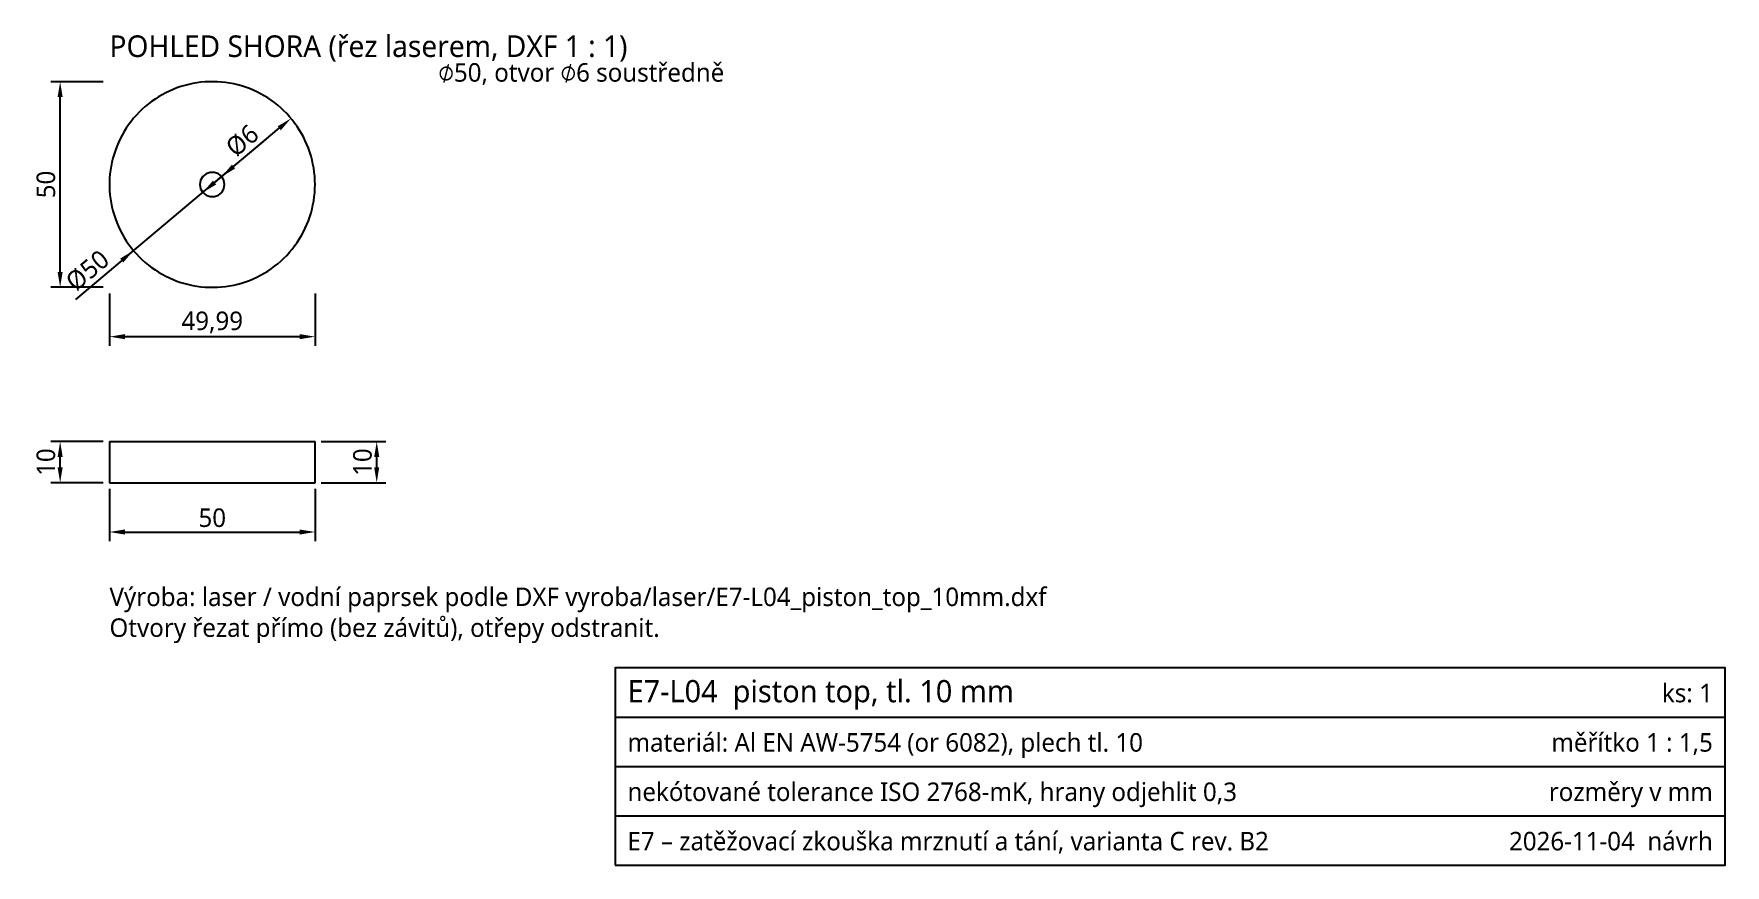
# Model space of a CAD drawing. Header units: millimetres. Extents: x 19 to 430, y 12 to 214.
import ezdxf
from ezdxf.enums import TextEntityAlignment as Align

# ---------------------------------------------------------------- set-up
doc = ezdxf.new("R2010")
doc.units = ezdxf.units.MM
doc.header["$LTSCALE"] = 1.5
doc.linetypes.add('DASHED', pattern=[1.524, 1.27, -0.254])
for name, color, linetype, true_color in [('DIM', 7, 'CONTINUOUS', 0x000000), ('FRAME', 7, 'CONTINUOUS', 0x000000), ('OUTLINE', 7, 'CONTINUOUS', 0x000000), ('TEXT', 7, 'CONTINUOUS', 0x000000)]:
    doc.layers.add(name, color=color, linetype=linetype, true_color=true_color)
doc.layers.add('HIDDEN', color=8, linetype='DASHED')
doc.styles.add('OpenSans', font='OpenSans-Regular.ttf')
doc.dimstyles.new('E7', dxfattribs={"dimtxt": 4.5, "dimasz": 3.75, "dimexe": 2.25, "dimexo": 1.5, "dimgap": 1.2, "dimtad": 1, "dimtxsty": 'OpenSans', "dimcen": 2.5, "dimclrd": 256, "dimclre": 256, "dimclrt": 256, "dimazin": 3, "dimtfac": 1, "dimtmove": 0, "dimatfit": 3})

msp = doc.modelspace()

# ---------------------------------------------------------------- linework, layer by layer
at = {"layer": 'FRAME'}
msp.add_lwpolyline([(160.5, 12), (430.5, 12), (430.5, 60), (160.5, 60)], close=True, dxfattribs=at)
for points in [[(160.5, 48), (430.5, 48)], [(160.5, 36), (430.5, 36)], [(160.5, 24), (430.5, 24)]]:
    msp.add_lwpolyline(points, dxfattribs=at)
at = {"layer": 'HIDDEN'}
for points in [[(87.495, 177.499), (87.475, 178.499), (87.415, 179.498), (87.315, 180.493), (87.175, 181.484), (86.996, 182.468), (86.778, 183.444), (86.52, 184.411), (86.225, 185.367), (85.891, 186.31), (85.52, 187.239), (85.111, 188.152), (84.667, 189.049), (84.187, 189.926), (83.673, 190.784), (83.124, 191.621), (82.543, 192.435), (81.929, 193.225), (81.284, 193.99), (80.609, 194.729), (79.905, 195.44), (79.174, 196.122), (78.415, 196.774), (77.631, 197.396), (76.823, 197.986), (75.992, 198.542), (75.139, 199.066), (74.266, 199.554), (73.374, 200.007), (72.465, 200.425), (71.54, 200.805), (70.6, 201.148), (69.647, 201.454), (68.683, 201.721), (67.709, 201.949), (66.727, 202.138), (65.737, 202.288), (64.743, 202.397), (63.745, 202.467), (62.745, 202.497), (61.745, 202.487), (60.746, 202.437), (59.749, 202.347), (58.757, 202.218), (57.771, 202.048), (56.793, 201.84), (55.823, 201.592), (54.865, 201.306), (53.918, 200.982), (52.986, 200.62), (52.068, 200.221), (51.168, 199.785), (50.285, 199.314), (49.422, 198.808), (48.58, 198.268), (47.76, 197.695), (46.964, 197.089), (46.192, 196.452), (45.447, 195.784), (44.729, 195.088), (44.04, 194.363), (43.38, 193.611), (42.75, 192.833), (42.153, 192.031), (41.587, 191.205), (41.056, 190.358), (40.558, 189.49), (40.096, 188.603), (39.67, 187.698), (39.28, 186.776), (38.928, 185.84), (38.613, 184.89), (38.336, 183.929), (38.098, 182.957), (37.899, 181.977), (37.74, 180.989), (37.62, 179.996), (37.54, 178.999), (37.5, 177.999), (37.5, 176.999), (37.54, 175.999), (37.62, 175.002), (37.74, 174.008), (37.899, 173.021), (38.098, 172.04), (38.336, 171.069), (38.613, 170.107), (38.928, 169.158), (39.28, 168.221), (39.67, 167.3), (40.096, 166.395), (40.558, 165.508), (41.056, 164.639), (41.587, 163.792), (42.153, 162.966), (42.75, 162.164), (43.38, 161.387), (44.04, 160.635), (44.729, 159.91), (45.447, 159.213), (46.192, 158.546), (46.964, 157.908), (47.76, 157.303), (48.58, 156.729), (49.422, 156.189), (50.285, 155.683), (51.168, 155.212), (52.068, 154.777), (52.986, 154.378), (53.918, 154.016), (54.865, 153.692), (55.823, 153.405), (56.793, 153.158), (57.771, 152.949), (58.757, 152.78), (59.749, 152.65), (60.746, 152.56), (61.745, 152.51), (62.745, 152.5), (63.745, 152.53), (64.743, 152.6), (65.737, 152.71), (66.727, 152.859), (67.709, 153.049), (68.683, 153.277), (69.647, 153.544), (70.6, 153.849), (71.54, 154.192), (72.465, 154.573), (73.374, 154.99), (74.266, 155.443), (75.139, 155.932), (75.992, 156.455), (76.823, 157.012), (77.631, 157.602), (78.415, 158.223), (79.174, 158.876), (79.905, 159.558), (80.609, 160.269), (81.284, 161.007), (81.929, 161.772), (82.543, 162.562), (83.124, 163.376), (83.673, 164.213), (84.187, 165.071), (84.667, 165.949), (85.111, 166.845), (85.52, 167.759), (85.891, 168.688), (86.225, 169.631), (86.52, 170.586), (86.778, 171.553), (86.996, 172.53), (87.175, 173.514), (87.315, 174.504), (87.415, 175.5), (87.475, 176.499), (87.495, 177.499)], [(65.495, 177.499), (65.314, 178.525), (64.793, 179.427), (63.995, 180.097), (63.016, 180.453), (61.974, 180.453), (60.995, 180.097), (60.197, 179.427), (59.676, 178.525), (59.495, 177.499), (59.676, 176.473), (60.197, 175.57), (60.995, 174.901), (61.974, 174.544), (63.016, 174.544), (63.995, 174.901), (64.793, 175.57), (65.314, 176.473), (65.495, 177.499)]]:
    msp.add_lwpolyline(points, dxfattribs=at)
at = {"layer": 'OUTLINE'}
for points in [[(87.495, 177.499), (87.475, 178.499), (87.415, 179.498), (87.315, 180.493), (87.175, 181.484), (86.996, 182.468), (86.778, 183.444), (86.52, 184.411), (86.225, 185.367), (85.891, 186.31), (85.52, 187.239), (85.111, 188.152), (84.667, 189.049), (84.187, 189.926), (83.673, 190.784), (83.124, 191.621), (82.543, 192.435), (81.929, 193.225), (81.284, 193.99), (80.609, 194.729), (79.905, 195.44), (79.174, 196.122), (78.415, 196.774), (77.631, 197.396), (76.823, 197.986), (75.992, 198.542), (75.139, 199.066), (74.266, 199.554), (73.374, 200.007), (72.465, 200.425), (71.54, 200.805), (70.6, 201.148), (69.647, 201.454), (68.683, 201.721), (67.709, 201.949), (66.727, 202.138), (65.737, 202.288), (64.743, 202.397), (63.745, 202.467), (62.745, 202.497), (61.745, 202.487), (60.746, 202.437), (59.749, 202.347), (58.757, 202.218), (57.771, 202.048), (56.793, 201.84), (55.823, 201.592), (54.865, 201.306), (53.918, 200.982), (52.986, 200.62), (52.068, 200.221), (51.168, 199.785), (50.285, 199.314), (49.422, 198.808), (48.58, 198.268), (47.76, 197.695), (46.964, 197.089), (46.192, 196.452), (45.447, 195.784), (44.729, 195.088), (44.04, 194.363), (43.38, 193.611), (42.75, 192.833), (42.153, 192.031), (41.587, 191.205), (41.056, 190.358), (40.558, 189.49), (40.096, 188.603), (39.67, 187.698), (39.28, 186.776), (38.928, 185.84), (38.613, 184.89), (38.336, 183.929), (38.098, 182.957), (37.899, 181.977), (37.74, 180.989), (37.62, 179.996), (37.54, 178.999), (37.5, 177.999), (37.5, 176.999), (37.54, 175.999), (37.62, 175.002), (37.74, 174.008), (37.899, 173.021), (38.098, 172.04), (38.336, 171.069), (38.613, 170.107), (38.928, 169.158), (39.28, 168.221), (39.67, 167.3), (40.096, 166.395), (40.558, 165.508), (41.056, 164.639), (41.587, 163.792), (42.153, 162.966), (42.75, 162.164), (43.38, 161.387), (44.04, 160.635), (44.729, 159.91), (45.447, 159.213), (46.192, 158.546), (46.964, 157.908), (47.76, 157.303), (48.58, 156.729), (49.422, 156.189), (50.285, 155.683), (51.168, 155.212), (52.068, 154.777), (52.986, 154.378), (53.918, 154.016), (54.865, 153.692), (55.823, 153.405), (56.793, 153.158), (57.771, 152.949), (58.757, 152.78), (59.749, 152.65), (60.746, 152.56), (61.745, 152.51), (62.745, 152.5), (63.745, 152.53), (64.743, 152.6), (65.737, 152.71), (66.727, 152.859), (67.709, 153.049), (68.683, 153.277), (69.647, 153.544), (70.6, 153.849), (71.54, 154.192), (72.465, 154.573), (73.374, 154.99), (74.266, 155.443), (75.139, 155.932), (75.992, 156.455), (76.823, 157.012), (77.631, 157.602), (78.415, 158.223), (79.174, 158.876), (79.905, 159.558), (80.609, 160.269), (81.284, 161.007), (81.929, 161.772), (82.543, 162.562), (83.124, 163.376), (83.673, 164.213), (84.187, 165.071), (84.667, 165.949), (85.111, 166.845), (85.52, 167.759), (85.891, 168.688), (86.225, 169.631), (86.52, 170.586), (86.778, 171.553), (86.996, 172.53), (87.175, 173.514), (87.315, 174.504), (87.415, 175.5), (87.475, 176.499), (87.495, 177.499)], [(65.495, 177.499), (65.314, 178.525), (64.793, 179.427), (63.995, 180.097), (63.016, 180.453), (61.974, 180.453), (60.995, 180.097), (60.197, 179.427), (59.676, 178.525), (59.495, 177.499), (59.676, 176.473), (60.197, 175.57), (60.995, 174.901), (61.974, 174.544), (63.016, 174.544), (63.995, 174.901), (64.793, 175.57), (65.314, 176.473), (65.495, 177.499)], [(37.5, 115), (38.5, 115), (39.5, 115), (40.5, 115), (41.5, 115), (42.5, 115), (43.5, 115), (44.5, 115), (45.5, 115), (46.5, 115), (47.5, 115), (48.5, 115), (49.5, 115), (50.5, 115), (51.5, 115), (52.5, 115), (53.5, 115), (54.5, 115), (55.5, 115), (56.5, 115), (57.5, 115), (58.5, 115), (59.5, 115), (60.5, 115), (61.5, 115), (62.5, 115), (63.5, 115), (64.5, 115), (65.5, 115), (66.5, 115), (67.5, 115), (68.5, 115), (69.5, 115), (70.5, 115), (71.5, 115), (72.5, 115), (73.5, 115), (74.5, 115), (75.5, 115), (76.5, 115), (77.5, 115), (78.5, 115), (79.5, 115), (80.5, 115), (81.5, 115), (82.5, 115), (83.5, 115), (84.5, 115), (85.5, 115), (86.5, 115), (87.5, 115)], [(37.5, 115), (37.5, 105)], [(87.5, 105), (87.5, 115)], [(37.5, 105), (38.5, 105), (39.5, 105), (40.5, 105), (41.5, 105), (42.5, 105), (43.5, 105), (44.5, 105), (45.5, 105), (46.5, 105), (47.5, 105), (48.5, 105), (49.5, 105), (50.5, 105), (51.5, 105), (52.5, 105), (53.5, 105), (54.5, 105), (55.5, 105), (56.5, 105), (57.5, 105), (58.5, 105), (59.5, 105), (60.5, 105), (61.5, 105), (62.5, 105), (63.5, 105), (64.5, 105), (65.5, 105), (66.5, 105), (67.5, 105), (68.5, 105), (69.5, 105), (70.5, 105), (71.5, 105), (72.5, 105), (73.5, 105), (74.5, 105), (75.5, 105), (76.5, 105), (77.5, 105), (78.5, 105), (79.5, 105), (80.5, 105), (81.5, 105), (82.5, 105), (83.5, 105), (84.5, 105), (85.5, 105), (86.5, 105), (87.5, 105)]]:
    msp.add_lwpolyline(points, dxfattribs=at)

# ---------------------------------------------------------------- texts
at = {"layer": 'TEXT', "style": 'OpenSans'}
for s, height, p in [('POHLED SHORA (řez laserem, DXF 1 : 1)', 5.25, (37.5, 208.497)), ('⌀50, otvor ⌀6 soustředně', 4.5, (117.495, 202.497)), ('Výroba: laser / vodní paprsek podle DXF vyroba/laser/E7-L04_piston_top_10mm.dxf', 4.5, (37.5, 75)), ('Otvory řezat přímo (bez závitů), otřepy odstranit.', 4.5, (37.5, 67.5)), ('E7-L04  piston top, tl. 10 mm', 5.4, (163.5, 51.6)), ('materiál: Al EN AW-5754 (or 6082), plech tl. 10', 4.5, (163.5, 39.6)), ('nekótované tolerance ISO 2768-mK, hrany odjehlit 0,3', 4.5, (163.5, 27.6)), ('E7 – zatěžovací zkouška mrznutí a tání, varianta C rev. B2', 4.5, (163.5, 15.6))]:
    msp.add_text(s, height=height, dxfattribs=at).set_placement(p)
for s, p in [('ks: 1', (427.5, 51.6)), ('měřítko 1 : 1,5', (427.5, 39.6)), ('rozměry v mm', (427.5, 27.6)), ('2026-11-04  návrh', (427.5, 15.6))]:
    msp.add_text(s, height=4.5, dxfattribs=at).set_placement(p, align=Align.RIGHT)

# ---------------------------------------------------------------- dimensions: what is measured, and where the dimension line sits
at = {"layer": 'DIM'}
for base, p1, p2 in [((25.5, 152.5), (37.5, 152.5), (37.5, 202.497)), ((25.5, 105), (37.5, 105), (37.5, 115)), ((102.5, 105), (87.5, 105), (87.5, 115))]:
    msp.add_linear_dim(base=base, p1=p1, p2=p2, angle=90, dimstyle='E7', dxfattribs=at).render()
for p1, p2 in [((81.649, 193.568), (43.346, 161.429)), ((60.199, 175.57), (64.796, 179.427))]:
    msp.add_diameter_dim_2p(p1=p1, p2=p2, dimstyle='E7', dxfattribs=at).render()
for base, p1, p2 in [((37.5, 140.5), (37.5, 152.5), (87.494995, 152.5)), ((37.5, 93), (37.5, 105), (87.5, 105))]:
    msp.add_linear_dim(base=base, p1=p1, p2=p2, dimstyle='E7', dxfattribs=at).render()

doc.saveas('drawing.dxf')
